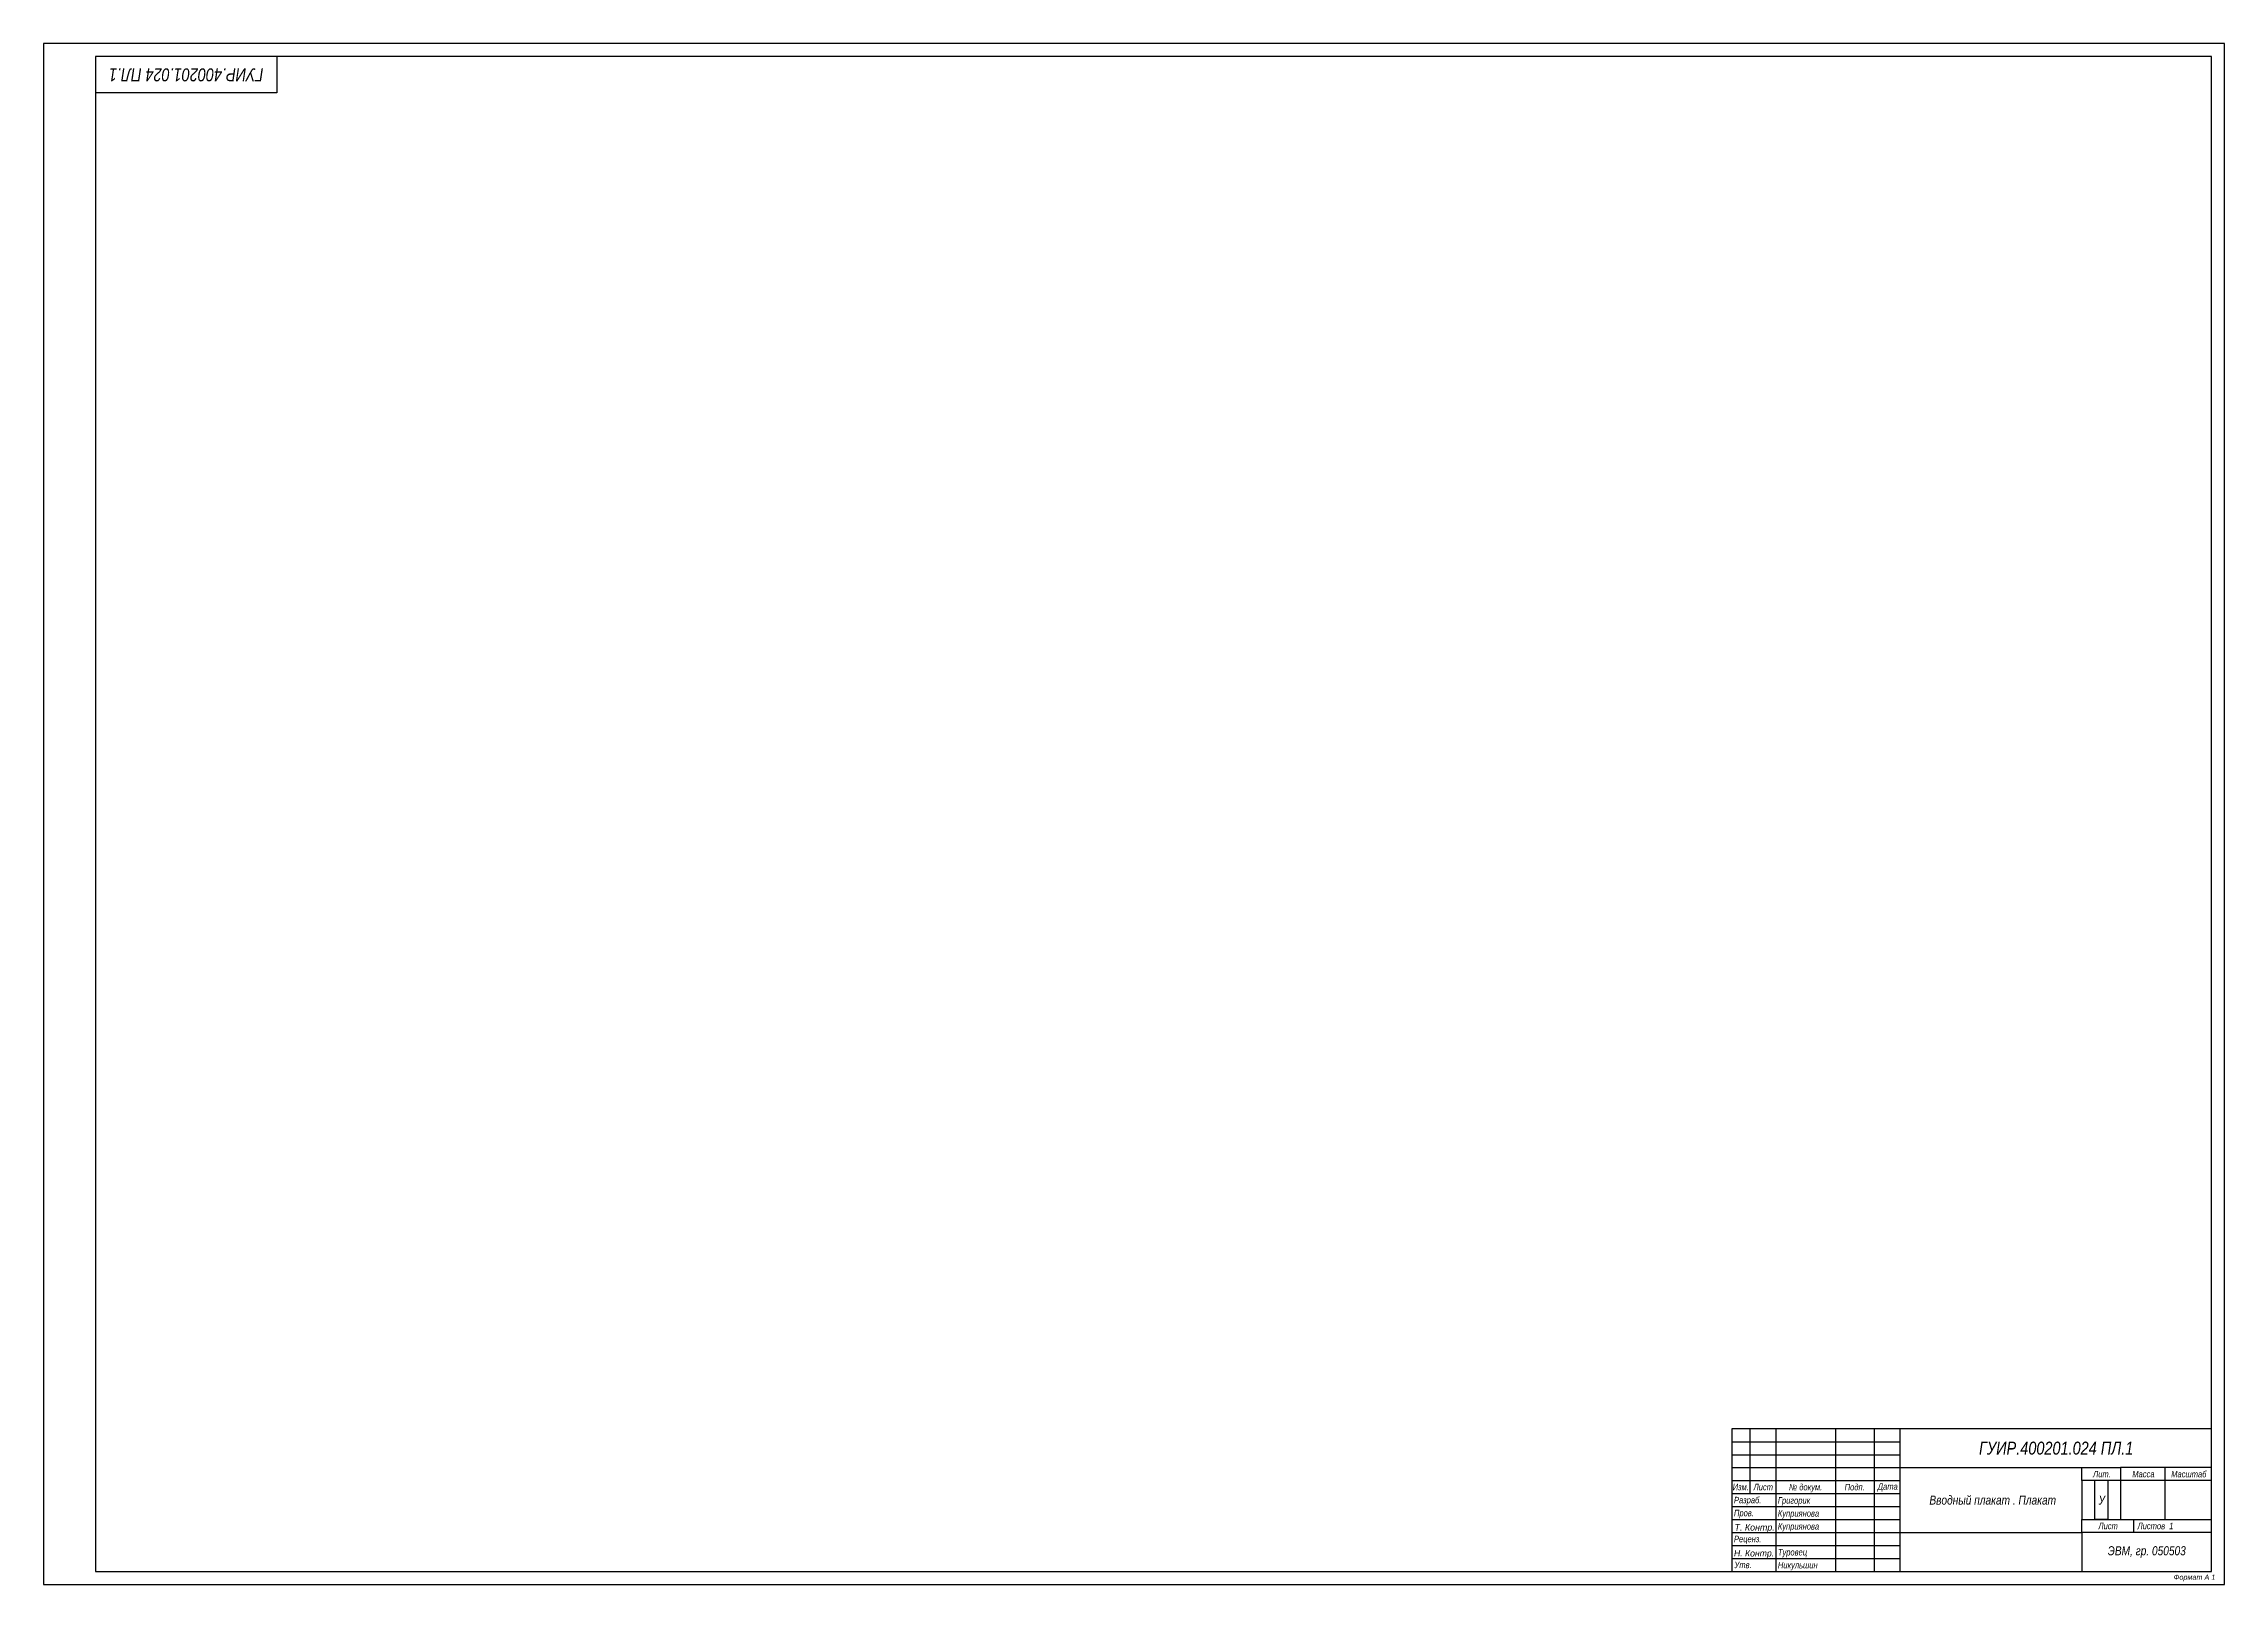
# Model space of a CAD drawing. Header units: millimetres. Extents: x 0 to 841, y 0 to 1208.
# Drawn here: x 0 to 841, y 0 to 594 of the extents above; entities that cross this region are included whole.
import ezdxf

# ---------------------------------------------------------------- set-up
doc = ezdxf.new("R2010")
doc.units = ezdxf.units.MM
for name, color, linetype, lineweight in [('2 — ЦБИ', 90, 'Continuous', 20), ('2.1 — Текст', 90, 'Continuous', 20), ('Lines', 171, 'Continuous', 100)]:
    doc.layers.add(name, color=color, linetype=linetype, lineweight=lineweight)
doc.styles.add('Ш-2П', font='ariali.ttf', dxfattribs={"width": 0.8, "height": 2.5})
doc.styles.add('Ш-3П', font='ariali.ttf', dxfattribs={"width": 0.8, "height": 3.5})
doc.styles.add('Ш-5', font='ariali.ttf', dxfattribs={"width": 0.8, "height": 5})

msp = doc.modelspace()

# ---------------------------------------------------------------- linework, layer by layer
for p, q in [((841, 594), (0, 594)), ((0, 594), (0, 0)), ((836, 589), (20, 589)), ((20, 589), (20, 5)), ((90, 589), (90, 575)), ((836, 5), (836, 589)), ((841, 0), (841, 594)), ((90, 575), (20, 575)), ((658, 60), (658, 35)), ((668, 60), (668, 5)), ((691, 60), (691, 5)), ((706, 60), (706, 5)), ((716, 45), (716, 60)), ((651, 55), (716, 55)), ((651, 50), (716, 50)), ((651, 45), (716, 45)), ((716, 20), (716, 45)), ((716, 45), (786, 45)), ((786, 40), (786, 45)), ((786, 45), (801, 45)), ((818, 45), (801, 45)), ((801, 45), (801, 40)), ((836, 45), (818, 45)), ((818, 45), (818, 40)), ((651, 40), (716, 40)), ((651, 35), (716, 35)), ((801, 40), (786, 40)), ((786, 40), (786, 25)), ((791, 25), (791, 40)), ((801, 40), (796, 40)), ((796, 40), (796, 25)), ((818, 40), (801, 40)), ((801, 40), (801, 25)), ((836, 40), (818, 40)), ((818, 40), (818, 25)), ((651, 30), (716, 30)), ((651, 25), (716, 25)), ((651, 20), (716, 20)), ((716, 5), (716, 20)), ((716, 20), (786, 20)), ((786, 20), (786, 25)), ((786, 25), (806, 25)), ((836, 20), (786, 20)), ((786, 20), (786, 5)), ((796, 25), (791, 25)), ((806, 25), (806, 20)), ((806, 25), (836, 25)), ((651, 15), (716, 15)), ((651, 10), (716, 10)), ((20, 5), (836, 5)), ((0, 0), (841, 0))]:
    msp.add_line(p, q)
msp.add_lwpolyline([(836, 60), (651, 60), (651, 5)])

# ---------------------------------------------------------------- texts
at = {"attachment_point": 1}
for s, insert, char_height, width, style in [('ГУИР.400201.024 ПЛ.1', (746.39, 55.03), 5, 74.3319, 'Ш-5'), ('Вводный плакат . Плакат', (727.24, 34.25), 3.5, 53.3819, 'Ш-3П'), ('\\W0.8000; Григорик', (668, 33.63), 2.5, 12.9608, 'Ш-3П'), ('\\W0.8000; Куприянова', (668, 28.64), 2.5, 16.1417, 'Ш-3П'), ('\\W0.8000; Куприянова', (668, 23.64), 2.5, 16.1417, 'Ш-3П'), ('\\W0.8000; Никульшин', (668, 8.65), 2.5, 15.6111, 'Ш-3П'), ('\\W0.8000; Туровец', (668, 13.65), 2.5, 11.6555, 'Ш-3П'), ('\\W0.8000;ЭВМ, гр. 050503', (796.04, 14.71), 3.5, 30.2399, 'Ш-3П'), ('Формат А 1', (821.43, 3.77), 2, 19.5331, 'Ш-3П')]:
    msp.add_mtext(s, dxfattribs=dict(at, insert=insert, char_height=char_height, width=width, style=style))
at = {"layer": '2 — ЦБИ', "char_height": 2.5, "attachment_point": 1, "style": 'Ш-2П'}
for s, insert, width in [('\\W0.8000;Масштаб', (820.49, 43.75), 13.209), ('\\W0.8000;Дата', (707.34, 39), 7.6163), ('\\W0.8000;Лист', (792.43, 23.77), 7.2585)]:
    msp.add_mtext(s, dxfattribs=dict(at, insert=insert, width=width))
at = {"layer": '2.1 — Текст'}
for s, insert, char_height, width, attachment_point, style in [('\\W0.8000;Лит.', (790.35, 43.77), 2.5, 6.6346, 1, 'Ш-2П'), ('\\W0.8000;Масса', (805.49, 43.77), 2.5, 8.2703, 1, 'Ш-2П'), ('\\W0.8000;Разраб.', (651.87, 33.75), 2.5, 10.2228, 1, 'Ш-2П'), ('\\W0.8000;Лист', (659.43, 38.77), 2.5, 7.2585, 1, 'Ш-2П'), ('\\W0.8000;№ докум.', (679.5, 38.75), 2.5, 23, 2, 'Ш-2П'), ('\\W0.8000;Подп.', (698.43, 38.75), 2.5, 7.4737, 2, 'Ш-2П'), ('\\W0.8000;У', (793.72, 34.25), 3.5, 2.9522, 2, 'Ш-3П'), ('\\W0.8000;Пров.', (651.87, 28.75), 2.5, 7.4038, 1, 'Ш-2П'), ('\\W0.8000;Реценз.', (651.87, 18.75), 2.5, 10.2324, 1, 'Ш-2П'), ('\\W0.9799;Т. Контр.', (652.1, 23.25), 2.5, 15.5775, 1, 'Ш-2П'), ('Листов  1', (807.5, 23.77), 2.5, 22.674, 1, 'Ш-2П'), ('\\W0.9564;Н. Контр.', (651.87, 13.25), 2.5, 15.5775, 1, 'Ш-2П'), ('\\W0.8000;Утв.', (652.07, 8.75), 2.5, 6.3796, 1, 'Ш-2П')]:
    msp.add_mtext(s, dxfattribs=dict(at, insert=insert, char_height=char_height, width=width, attachment_point=attachment_point, style=style))
at = {"layer": '2.1 — Текст', "insert": (654.5, 37.5), "char_height": 2.5, "attachment_point": 5, "style": 'Ш-2П'}
msp.add_mtext_dynamic_manual_height_columns('Изм.', width=7, gutter_width=125, heights=[0], dxfattribs=at)
at = {"layer": 'Lines', "insert": (55, 582), "char_height": 5, "width": 70, "attachment_point": 5, "rotation": 180, "style": 'Ш-2П'}
msp.add_mtext('ГУИР.400201.024 ПЛ.1', dxfattribs=at)

doc.saveas('drawing.dxf')
